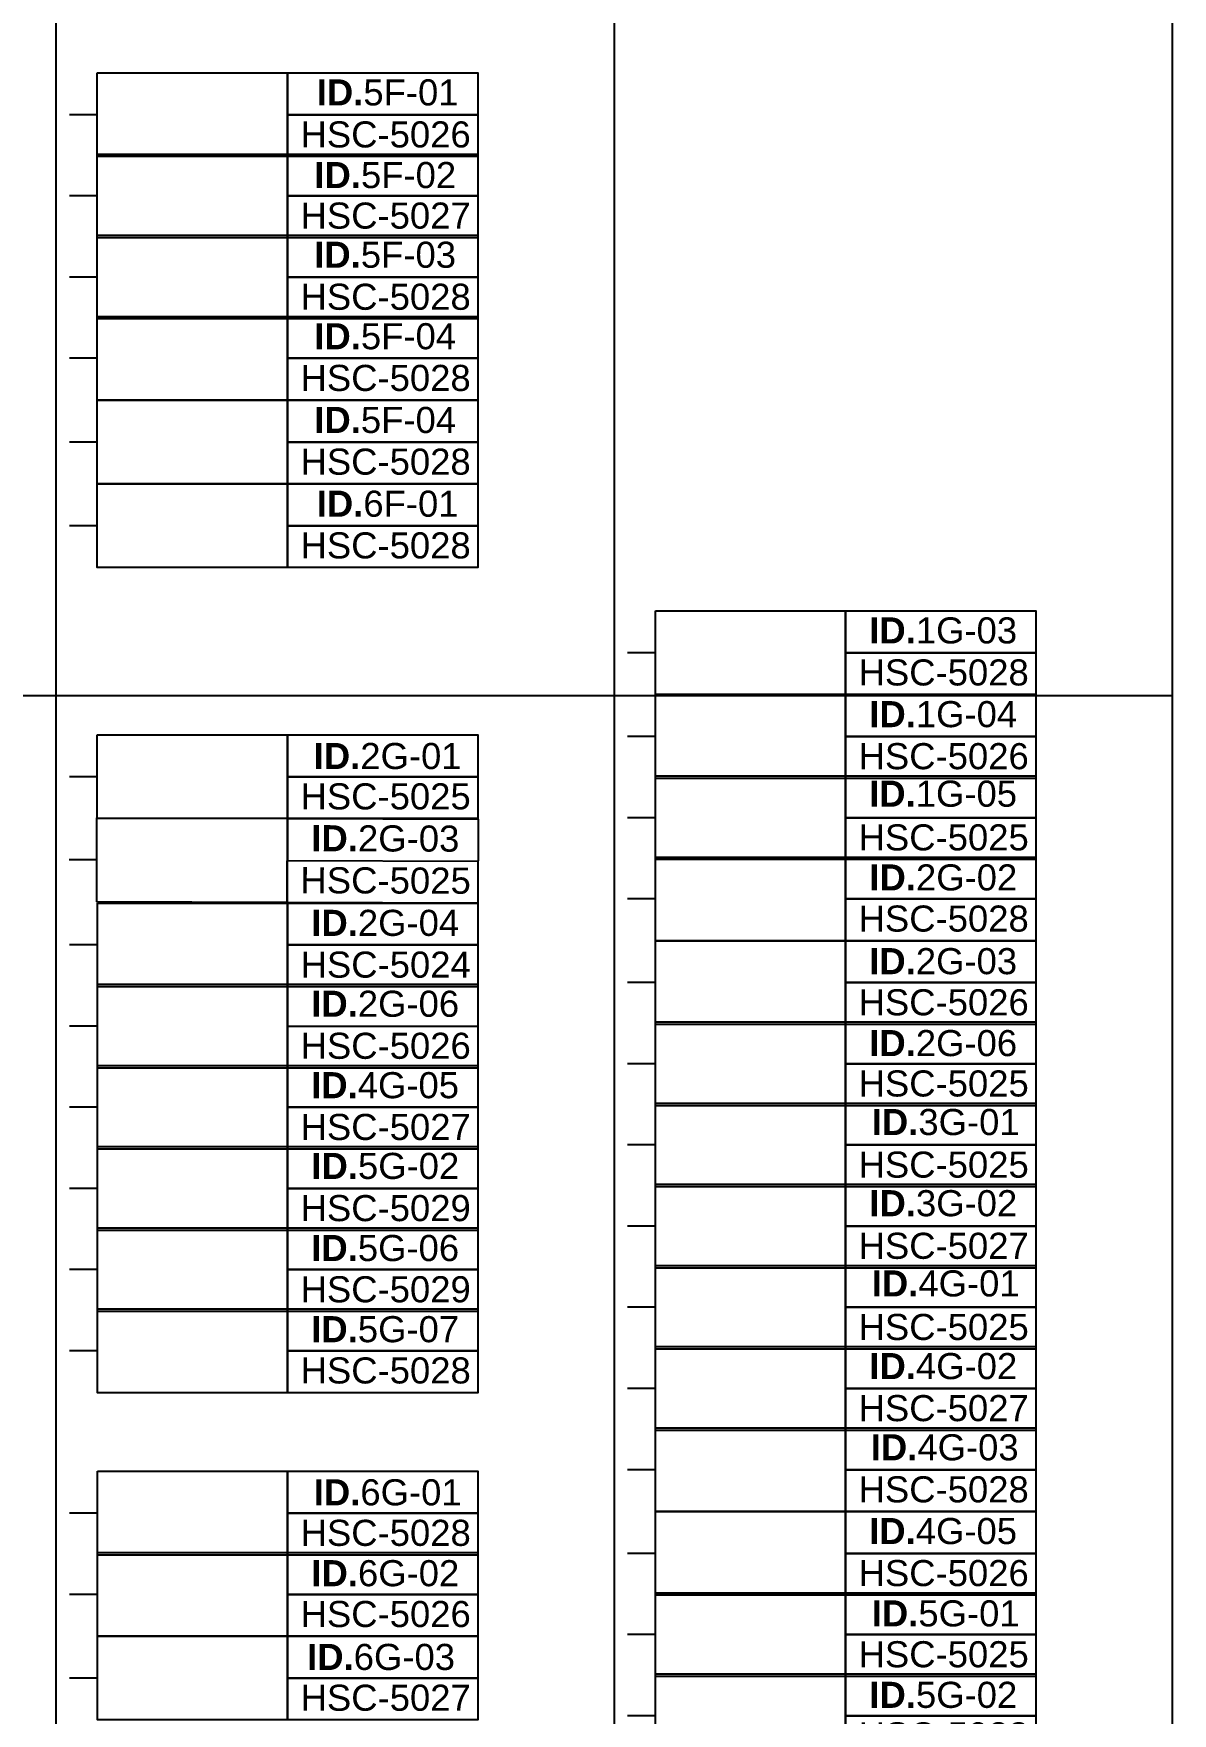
# Model space of a CAD drawing. Header units: metres. Extents: x -325 to 301, y -147 to 149.
# Drawn here: x -118.17 to -97.77, y -34.78 to -4.68 of the extents above; entities that cross this region are included whole.
import ezdxf

# ---------------------------------------------------------------- set-up
doc = ezdxf.new("R2010")
doc.units = ezdxf.units.M
doc.layers.add('1-CM', color=7, linetype='Continuous', lineweight=0)
for name, color, linetype in [('A-KEYPLAN', 7, 'Continuous'), ('A-KEYPLAN DETAILS POINT', 3, 'Continuous'), ('A-KEYPLAN_HATCH', 7, 'Continuous'), ('A_TEXT_2', 7, 'Continuous')]:
    doc.layers.add(name, color=color, linetype=linetype)
doc.layers.add('A-KEYPLAN ID', color=7, linetype='Continuous', true_color=0x7f3f00)
doc.styles.get("Standard").update_dxf_attribs({"font": 'arial.ttf'})

# ---------------------------------------------------------------- blocks, each defined once
blk = doc.blocks.new('5F_1_QAD')
at = {"layer": 'A-KEYPLAN DETAILS POINT'}
blk.add_lwpolyline([(0, 0), (-0.5, 0)], dxfattribs=at)
at = {"layer": 'A-KEYPLAN ID'}
for points in [[(0, 0.75), (3.408, 0.75), (3.408, -0.75), (0, -0.75)], [(3.408, 0.75), (6.816, 0.75), (6.816, 0), (3.408, 0)], [(3.408, 0), (6.816, 0), (6.816, -0.75), (3.408, -0.75)]]:
    blk.add_lwpolyline(points, close=True, dxfattribs=at)
at = {"layer": 'A_TEXT_2', "attachment_point": 1}
for s, insert, char_height in [('\\pi0.17352;{\\fArial|b1|i0|c0|p34;ID.}5F-01', (3.759, 0.635), 0.46757), ('HSC-5026', (3.642, -0.118), 0.4676)]:
    blk.add_mtext_dynamic_manual_height_columns(s, width=2.72351, gutter_width=2.805, heights=[0], dxfattribs=dict(at, insert=insert, char_height=char_height))
blk = doc.blocks.new('5F_2_QAD')
at = {"layer": 'A-KEYPLAN DETAILS POINT'}
blk.add_lwpolyline([(0, 0), (-0.5, 0)], dxfattribs=at)
at = {"layer": 'A-KEYPLAN ID'}
for points in [[(0, 0.75), (3.408, 0.75), (3.408, -0.75), (0, -0.75)], [(3.408, 0.75), (6.816, 0.75), (6.816, 0), (3.408, 0)], [(3.408, 0), (6.816, 0), (6.816, -0.75), (3.408, -0.75)]]:
    blk.add_lwpolyline(points, close=True, dxfattribs=at)
at = {"layer": 'A_TEXT_2', "attachment_point": 1}
for s, width, insert, char_height in [('\\pi0.13079;{\\fArial|b1|i0|c0|p34;ID.}5F-02', 2.72351, (3.759, 0.608), 0.46757), ('HSC-5027', 2.69741, (3.642, -0.118), 0.4676)]:
    blk.add_mtext_dynamic_manual_height_columns(s, width=width, gutter_width=2.805, heights=[0], dxfattribs=dict(at, insert=insert, char_height=char_height))
blk = doc.blocks.new('5F_3_QAD')
at = {"layer": 'A-KEYPLAN DETAILS POINT'}
blk.add_lwpolyline([(0, 0), (-0.5, 0)], dxfattribs=at)
at = {"layer": 'A-KEYPLAN ID'}
for points in [[(0, 0.75), (3.408, 0.75), (3.408, -0.75), (0, -0.75)], [(3.408, 0.75), (6.816, 0.75), (6.816, 0), (3.408, 0)], [(3.408, 0), (6.816, 0), (6.816, -0.75), (3.408, -0.75)]]:
    blk.add_lwpolyline(points, close=True, dxfattribs=at)
at = {"layer": 'A_TEXT_2', "attachment_point": 1}
for s, width, insert, char_height in [('\\pi0.12839;{\\fArial|b1|i0|c0|p34;ID.}5F-03', 2.72351, (3.759, 0.635), 0.46757), ('HSC-5028', 2.69741, (3.642, -0.118), 0.4676)]:
    blk.add_mtext_dynamic_manual_height_columns(s, width=width, gutter_width=2.805, heights=[0], dxfattribs=dict(at, insert=insert, char_height=char_height))
blk = doc.blocks.new('5F_4_QAD')
at = {"layer": 'A-KEYPLAN DETAILS POINT'}
blk.add_lwpolyline([(0, 0), (-0.5, 0)], dxfattribs=at)
at = {"layer": 'A-KEYPLAN ID'}
for points in [[(0, 0.75), (3.408, 0.75), (3.408, -0.75), (0, -0.75)], [(3.408, 0.75), (6.816, 0.75), (6.816, 0), (3.408, 0)], [(3.408, 0), (6.816, 0), (6.816, -0.75), (3.408, -0.75)]]:
    blk.add_lwpolyline(points, close=True, dxfattribs=at)
at = {"layer": 'A_TEXT_2', "attachment_point": 1}
for s, insert, char_height in [('\\pi0.12935;{\\fArial|b1|i0|c0|p34;ID.}5F-04', (3.759, 0.629), 0.46757), ('HSC-5028', (3.642, -0.118), 0.4676)]:
    blk.add_mtext_dynamic_manual_height_columns(s, width=2.72351, gutter_width=2.805, heights=[0], dxfattribs=dict(at, insert=insert, char_height=char_height))
blk = doc.blocks.new('1G_4_TWQ')
at = {"layer": 'A-KEYPLAN DETAILS POINT'}
blk.add_lwpolyline([(0, 0), (-0.5, 0)], dxfattribs=at)
at = {"layer": 'A-KEYPLAN ID'}
for points in [[(0, 0.75), (3.408, 0.75), (3.408, -0.75), (0, -0.75)], [(3.408, 0.75), (6.816, 0.75), (6.816, 0), (3.408, 0)], [(3.408, 0), (6.816, 0), (6.816, -0.75), (3.408, -0.75)]]:
    blk.add_lwpolyline(points, close=True, dxfattribs=at)
at = {"layer": 'A_TEXT_2', "attachment_point": 1}
for s, insert, char_height in [('\\pi0.07481;{\\fArial|b1|i0|c0|p34;ID.}1G-04', (3.759, 0.635), 0.46757), ('HSC-5026', (3.642, -0.118), 0.4676)]:
    blk.add_mtext_dynamic_manual_height_columns(s, width=2.72351, gutter_width=2.805, heights=[0], dxfattribs=dict(at, insert=insert, char_height=char_height))
blk = doc.blocks.new('1G_5_TWQ')
at = {"layer": 'A-KEYPLAN DETAILS POINT'}
blk.add_lwpolyline([(0, 0), (-0.5, 0)], dxfattribs=at)
at = {"layer": 'A-KEYPLAN ID'}
for points in [[(0, 0.75), (3.408, 0.75), (3.408, -0.75), (0, -0.75)], [(3.408, 0.75), (6.816, 0.75), (6.816, 0), (3.408, 0)], [(3.408, 0), (6.816, 0), (6.816, -0.75), (3.408, -0.75)]]:
    blk.add_lwpolyline(points, close=True, dxfattribs=at)
at = {"layer": 'A_TEXT_2', "attachment_point": 1}
for s, insert, char_height in [('\\pi0.0721;{\\fArial|b1|i0|c0|p34;ID.}1G-05', (3.759, 0.665), 0.46757), ('HSC-5025', (3.642, -0.118), 0.4676)]:
    blk.add_mtext_dynamic_manual_height_columns(s, width=2.72351, gutter_width=2.805, heights=[0], dxfattribs=dict(at, insert=insert, char_height=char_height))
blk = doc.blocks.new('2G_1_QAD')
at = {"layer": 'A-KEYPLAN DETAILS POINT'}
blk.add_lwpolyline([(0, 0), (-0.5, 0)], dxfattribs=at)
at = {"layer": 'A-KEYPLAN ID'}
for points in [[(0, 0.75), (3.408, 0.75), (3.408, -0.75), (0, -0.75)], [(3.408, 0.75), (6.816, 0.75), (6.816, 0), (3.408, 0)], [(3.408, 0), (6.816, 0), (6.816, -0.75), (3.408, -0.75)]]:
    blk.add_lwpolyline(points, close=True, dxfattribs=at)
at = {"layer": 'A_TEXT_2', "attachment_point": 1}
for s, insert, char_height in [('\\pi0.11898;{\\fArial|b1|i0|c0|p34;ID.}2G-01', (3.759, 0.605), 0.46757), ('HSC-5025', (3.642, -0.118), 0.4676)]:
    blk.add_mtext_dynamic_manual_height_columns(s, width=2.72351, gutter_width=2.805, heights=[0], dxfattribs=dict(at, insert=insert, char_height=char_height))
blk = doc.blocks.new('2G_6_QAD')
at = {"layer": 'A-KEYPLAN DETAILS POINT'}
blk.add_lwpolyline([(0, 0), (-0.5, 0)], dxfattribs=at)
at = {"layer": 'A-KEYPLAN ID'}
for points in [[(0, 0.75), (3.408, 0.75), (3.408, -0.75), (0, -0.75)], [(3.408, 0.75), (6.816, 0.75), (6.816, -0.75), (3.408, -0.75)], [(3.408, 0), (6.816, 0), (6.816, -0.75), (3.408, -0.75)]]:
    blk.add_lwpolyline(points, close=True, dxfattribs=at)
at = {"layer": 'A_TEXT_2', "attachment_point": 1}
for s, insert, char_height in [('\\pi0.07401;{\\fArial|b1|i0|c0|p34;ID.}2G-06', (3.759, 0.635), 0.46757), ('HSC-5026', (3.642, -0.118), 0.4676)]:
    blk.add_mtext_dynamic_manual_height_columns(s, width=2.72351, gutter_width=2.805, heights=[0], dxfattribs=dict(at, insert=insert, char_height=char_height))
blk = doc.blocks.new('2G_4_QAD')
at = {"layer": 'A-KEYPLAN DETAILS POINT'}
blk.add_lwpolyline([(0, 0), (-0.5, 0)], dxfattribs=at)
at = {"layer": 'A-KEYPLAN ID'}
for points in [[(0, 0.75), (3.408, 0.75), (3.408, -0.75), (0, -0.75)], [(3.408, 0.75), (6.816, 0.75), (6.816, 0), (3.408, 0)], [(3.408, 0), (6.816, 0), (6.816, -0.75), (3.408, -0.75)]]:
    blk.add_lwpolyline(points, close=True, dxfattribs=at)
at = {"layer": 'A_TEXT_2', "attachment_point": 1}
for s, insert, char_height in [('\\pi0.07481;{\\fArial|b1|i0|c0|p34;ID.}2G-04', (3.759, 0.63), 0.46757), ('HSC-5024', (3.642, -0.118), 0.4676)]:
    blk.add_mtext_dynamic_manual_height_columns(s, width=2.72351, gutter_width=2.805, heights=[0], dxfattribs=dict(at, insert=insert, char_height=char_height))
blk = doc.blocks.new('2G_03_TWQ')
at = {"layer": 'A-KEYPLAN DETAILS POINT'}
blk.add_lwpolyline([(0, 0), (-0.5, 0)], dxfattribs=at)
at = {"layer": 'A-KEYPLAN ID'}
for points in [[(0, 0.75), (3.408, 0.75), (3.408, -0.75), (0, -0.75)], [(3.408, 0.75), (6.816, 0.75), (6.816, 0), (3.408, 0)], [(3.408, 0), (6.816, 0), (6.816, -0.75), (3.408, -0.75)]]:
    blk.add_lwpolyline(points, close=True, dxfattribs=at)
at = {"layer": 'A_TEXT_2', "attachment_point": 1}
for s, insert, char_height in [('\\pi0.07385;{\\fArial|b1|i0|c0|p34;ID.}2G-03', (3.759, 0.619), 0.46757), ('HSC-5026', (3.642, -0.118), 0.4676)]:
    blk.add_mtext_dynamic_manual_height_columns(s, width=2.72351, gutter_width=2.805, heights=[0], dxfattribs=dict(at, insert=insert, char_height=char_height))
blk = doc.blocks.new('2G_6_TWQ')
at = {"layer": 'A-KEYPLAN DETAILS POINT'}
blk.add_lwpolyline([(0, 0), (-0.5, 0)], dxfattribs=at)
at = {"layer": 'A-KEYPLAN ID'}
for points in [[(0, 0.75), (3.408, 0.75), (3.408, -0.75), (0, -0.75)], [(3.408, 0.75), (6.816, 0.75), (6.816, 0), (3.408, 0)], [(3.408, 0), (6.816, 0), (6.816, -0.75), (3.408, -0.75)]]:
    blk.add_lwpolyline(points, close=True, dxfattribs=at)
at = {"layer": 'A_TEXT_2', "attachment_point": 1}
for s, insert, char_height in [('\\pi0.07401;{\\fArial|b1|i0|c0|p34;ID.}2G-06', (3.759, 0.605), 0.46757), ('HSC-5025', (3.642, -0.118), 0.4676)]:
    blk.add_mtext_dynamic_manual_height_columns(s, width=2.72351, gutter_width=2.805, heights=[0], dxfattribs=dict(at, insert=insert, char_height=char_height))
blk = doc.blocks.new('3G_1_TWQ')
at = {"layer": 'A-KEYPLAN DETAILS POINT'}
blk.add_lwpolyline([(0, 0), (-0.5, 0)], dxfattribs=at)
at = {"layer": 'A-KEYPLAN ID'}
for points in [[(0, 0.75), (3.408, 0.75), (3.408, -0.75), (0, -0.75)], [(3.408, 0.75), (6.816, 0.75), (6.816, 0), (3.408, 0)], [(3.408, 0), (6.816, 0), (6.816, -0.75), (3.408, -0.75)]]:
    blk.add_lwpolyline(points, close=True, dxfattribs=at)
at = {"layer": 'A_TEXT_2', "attachment_point": 1}
for s, insert, char_height in [('\\pi0.11898;{\\fArial|b1|i0|c0|p34;ID.}3G-01', (3.759, 0.645), 0.46757), ('HSC-5025', (3.642, -0.118), 0.4676)]:
    blk.add_mtext_dynamic_manual_height_columns(s, width=2.72351, gutter_width=2.805, heights=[0], dxfattribs=dict(at, insert=insert, char_height=char_height))
blk = doc.blocks.new('4G_5_QAD')
at = {"layer": 'A-KEYPLAN DETAILS POINT'}
blk.add_lwpolyline([(0, 0), (-0.5, 0)], dxfattribs=at)
at = {"layer": 'A-KEYPLAN ID'}
for points in [[(0, 0.75), (3.408, 0.75), (3.408, -0.75), (0, -0.75)], [(3.408, 0.75), (6.816, 0.75), (6.816, 0), (3.408, 0)], [(3.408, 0), (6.816, 0), (6.816, -0.75), (3.408, -0.75)]]:
    blk.add_lwpolyline(points, close=True, dxfattribs=at)
at = {"layer": 'A_TEXT_2', "attachment_point": 1}
for s, insert, char_height in [('\\pi0.0721;{\\fArial|b1|i0|c0|p34;ID.}4G-05', (3.759, 0.63), 0.46757), ('HSC-5027', (3.642, -0.118), 0.4676)]:
    blk.add_mtext_dynamic_manual_height_columns(s, width=2.72351, gutter_width=2.805, heights=[0], dxfattribs=dict(at, insert=insert, char_height=char_height))
blk = doc.blocks.new('4G_1_TWQ')
at = {"layer": 'A-KEYPLAN DETAILS POINT'}
blk.add_lwpolyline([(0, 0), (-0.5, 0)], dxfattribs=at)
at = {"layer": 'A-KEYPLAN ID'}
for points in [[(0, 0.75), (3.408, 0.75), (3.408, -0.75), (0, -0.75)], [(3.408, 0.75), (6.816, 0.75), (6.816, 0), (3.408, 0)], [(3.408, 0), (6.816, 0), (6.816, -0.75), (3.408, -0.75)]]:
    blk.add_lwpolyline(points, close=True, dxfattribs=at)
at = {"layer": 'A_TEXT_2', "attachment_point": 1}
for s, insert, char_height in [('\\pi0.11898;{\\fArial|b1|i0|c0|p34;ID.}4G-01', (3.759, 0.662), 0.46757), ('HSC-5025', (3.642, -0.118), 0.4676)]:
    blk.add_mtext_dynamic_manual_height_columns(s, width=2.72351, gutter_width=2.805, heights=[0], dxfattribs=dict(at, insert=insert, char_height=char_height))
blk = doc.blocks.new('4G_5_TWQ')
at = {"layer": 'A-KEYPLAN DETAILS POINT'}
blk.add_lwpolyline([(0, 0), (-0.5, 0)], dxfattribs=at)
at = {"layer": 'A-KEYPLAN ID'}
for points in [[(0, 0.75), (3.408, 0.75), (3.408, -0.75), (0, -0.75)], [(3.408, 0.75), (6.816, 0.75), (6.816, 0), (3.408, 0)], [(3.408, 0), (6.816, 0), (6.816, -0.75), (3.408, -0.75)]]:
    blk.add_lwpolyline(points, close=True, dxfattribs=at)
at = {"layer": 'A_TEXT_2', "attachment_point": 1}
for s, insert, char_height in [('\\pi0.0721;{\\fArial|b1|i0|c0|p34;ID.}4G-05', (3.759, 0.635), 0.46757), ('HSC-5026', (3.642, -0.118), 0.4676)]:
    blk.add_mtext_dynamic_manual_height_columns(s, width=2.72351, gutter_width=2.805, heights=[0], dxfattribs=dict(at, insert=insert, char_height=char_height))
blk = doc.blocks.new('4G_2_TWQ')
at = {"layer": 'A-KEYPLAN DETAILS POINT'}
blk.add_lwpolyline([(0, 0), (-0.5, 0)], dxfattribs=at)
at = {"layer": 'A-KEYPLAN ID'}
for points in [[(0, 0.75), (3.408, 0.75), (3.408, -0.75), (0, -0.75)], [(3.408, 0.75), (6.816, 0.75), (6.816, 0), (3.408, 0)], [(3.408, 0), (6.816, 0), (6.816, -0.75), (3.408, -0.75)]]:
    blk.add_lwpolyline(points, close=True, dxfattribs=at)
at = {"layer": 'A_TEXT_2', "attachment_point": 1}
for s, insert, char_height in [('\\pi0.07625;{\\fArial|b1|i0|c0|p34;ID.}4G-02', (3.759, 0.635), 0.46757), ('HSC-5027', (3.642, -0.118), 0.4676)]:
    blk.add_mtext_dynamic_manual_height_columns(s, width=2.72351, gutter_width=2.805, heights=[0], dxfattribs=dict(at, insert=insert, char_height=char_height))
blk = doc.blocks.new('5G_2_QAD')
at = {"layer": 'A-KEYPLAN DETAILS POINT'}
blk.add_lwpolyline([(0, 0), (-0.5, 0)], dxfattribs=at)
at = {"layer": 'A-KEYPLAN ID'}
for points in [[(0, 0.75), (3.408, 0.75), (3.408, -0.75), (0, -0.75)], [(3.408, 0.75), (6.816, 0.75), (6.816, 0), (3.408, 0)], [(3.408, 0), (6.816, 0), (6.816, -0.75), (3.408, -0.75)]]:
    blk.add_lwpolyline(points, close=True, dxfattribs=at)
at = {"layer": 'A_TEXT_2', "attachment_point": 1}
for s, insert, char_height in [('\\pi0.07625;{\\fArial|b1|i0|c0|p34;ID.}5G-02', (3.759, 0.638), 0.46757), ('HSC-5029', (3.642, -0.118), 0.4676)]:
    blk.add_mtext_dynamic_manual_height_columns(s, width=2.72351, gutter_width=2.805, heights=[0], dxfattribs=dict(at, insert=insert, char_height=char_height))
blk = doc.blocks.new('5G_6_QAD')
at = {"layer": 'A-KEYPLAN DETAILS POINT'}
blk.add_lwpolyline([(0, 0), (-0.5, 0)], dxfattribs=at)
at = {"layer": 'A-KEYPLAN ID'}
for points in [[(0, 0.75), (3.408, 0.75), (3.408, -0.75), (0, -0.75)], [(3.408, 0.75), (6.816, 0.75), (6.816, 0), (3.408, 0)], [(3.408, 0), (6.816, 0), (6.816, -0.75), (3.408, -0.75)]]:
    blk.add_lwpolyline(points, close=True, dxfattribs=at)
at = {"layer": 'A_TEXT_2', "attachment_point": 1}
for s, insert, char_height in [('\\pi0.07401;{\\fArial|b1|i0|c0|p34;ID.}5G-06', (3.759, 0.621), 0.46757), ('HSC-5029', (3.642, -0.118), 0.4676)]:
    blk.add_mtext_dynamic_manual_height_columns(s, width=2.72351, gutter_width=2.805, heights=[0], dxfattribs=dict(at, insert=insert, char_height=char_height))
blk = doc.blocks.new('5G_2_TWQ')
at = {"layer": 'A-KEYPLAN DETAILS POINT'}
blk.add_lwpolyline([(0, 0), (-0.5, 0)], dxfattribs=at)
at = {"layer": 'A-KEYPLAN ID'}
for points in [[(0, 0.75), (3.408, 0.75), (3.408, -0.75), (0, -0.75)], [(3.408, 0.75), (6.816, 0.75), (6.816, 0), (3.408, 0)], [(3.408, 0), (6.816, 0), (6.816, -0.75), (3.408, -0.75)]]:
    blk.add_lwpolyline(points, close=True, dxfattribs=at)
at = {"layer": 'A_TEXT_2', "attachment_point": 1}
for s, insert, char_height in [('\\pi0.07625;{\\fArial|b1|i0|c0|p34;ID.}5G-02', (3.759, 0.609), 0.46757), ('HSC-5028', (3.642, -0.118), 0.4676)]:
    blk.add_mtext_dynamic_manual_height_columns(s, width=2.72351, gutter_width=2.805, heights=[0], dxfattribs=dict(at, insert=insert, char_height=char_height))
blk = doc.blocks.new('5G_1_TWQ')
at = {"layer": 'A-KEYPLAN DETAILS POINT'}
blk.add_lwpolyline([(0, 0), (-0.5, 0)], dxfattribs=at)
at = {"layer": 'A-KEYPLAN ID'}
for points in [[(0, 0.75), (3.408, 0.75), (3.408, -0.75), (0, -0.75)], [(3.408, 0.75), (6.816, 0.75), (6.816, 0), (3.408, 0)], [(3.408, 0), (6.816, 0), (6.816, -0.75), (3.408, -0.75)]]:
    blk.add_lwpolyline(points, close=True, dxfattribs=at)
at = {"layer": 'A_TEXT_2', "attachment_point": 1}
for s, insert, char_height in [('\\pi0.11898;{\\fArial|b1|i0|c0|p34;ID.}5G-01', (3.759, 0.614), 0.46757), ('HSC-5025', (3.642, -0.118), 0.4676)]:
    blk.add_mtext_dynamic_manual_height_columns(s, width=2.72351, gutter_width=2.805, heights=[0], dxfattribs=dict(at, insert=insert, char_height=char_height))
blk = doc.blocks.new('6G_1_QAD')
at = {"layer": 'A-KEYPLAN DETAILS POINT'}
blk.add_lwpolyline([(0, 0), (-0.5, 0)], dxfattribs=at)
at = {"layer": 'A-KEYPLAN ID'}
for points in [[(0, 0.75), (3.408, 0.75), (3.408, -0.75), (0, -0.75)], [(3.408, 0.75), (6.816, 0.75), (6.816, 0), (3.408, 0)], [(3.408, 0), (6.816, 0), (6.816, -0.75), (3.408, -0.75)]]:
    blk.add_lwpolyline(points, close=True, dxfattribs=at)
at = {"layer": 'A_TEXT_2', "attachment_point": 1}
for s, insert, char_height in [('\\pi0.11898;{\\fArial|b1|i0|c0|p34;ID.}6G-01', (3.759, 0.608), 0.46757), ('HSC-5028', (3.642, -0.118), 0.4676)]:
    blk.add_mtext_dynamic_manual_height_columns(s, width=2.72351, gutter_width=2.805, heights=[0], dxfattribs=dict(at, insert=insert, char_height=char_height))
blk = doc.blocks.new('6G_2_QAD')
at = {"layer": 'A-KEYPLAN DETAILS POINT'}
blk.add_lwpolyline([(0, 0), (-0.5, 0)], dxfattribs=at)
at = {"layer": 'A-KEYPLAN ID'}
for points in [[(0, 0.75), (3.408, 0.75), (3.408, -0.75), (0, -0.75)], [(3.408, 0.75), (6.816, 0.75), (6.816, 0), (3.408, 0)], [(3.408, 0), (6.816, 0), (6.816, -0.75), (3.408, -0.75)]]:
    blk.add_lwpolyline(points, close=True, dxfattribs=at)
at = {"layer": 'A_TEXT_2', "attachment_point": 1}
for s, insert, char_height in [('\\pi0.07625;{\\fArial|b1|i0|c0|p34;ID.}6G-02', (3.759, 0.613), 0.46757), ('HSC-5026', (3.642, -0.118), 0.4676)]:
    blk.add_mtext_dynamic_manual_height_columns(s, width=2.72351, gutter_width=2.805, heights=[0], dxfattribs=dict(at, insert=insert, char_height=char_height))
blk = doc.blocks.new('2G_3_QAD')
at = {"layer": 'A-KEYPLAN DETAILS POINT'}
blk.add_lwpolyline([(0.00001, 0), (-0.00186, -0.00001)], dxfattribs=at)
at = {"layer": 'A-KEYPLAN ID'}
for points in [[(0, 0.00281), (0.01278, 0.00281), (0.01278, -0.00281), (0, -0.00281)], [(0.01278, 0.00281), (0.02556, 0.00281), (0.02556, -0.00281), (0.01278, -0.00281)], [(0.01278, 0), (0.02556, 0), (0.02556, -0.00281), (0.01278, -0.00281)]]:
    blk.add_lwpolyline(points, close=True, dxfattribs=at)
at = {"layer": 'A_TEXT_2', "attachment_point": 1}
for s, insert, char_height in [('\\pi0.00028;{\\fArial|b1|i0|c0|p34;ID.}2G-03', (0.0141, 0.00238), 0.0017534), ('HSC-5025', (0.01366, -0.00044), 0.001753)]:
    blk.add_mtext_dynamic_manual_height_columns(s, width=0.0102132, gutter_width=0.01052, heights=[0], dxfattribs=dict(at, insert=insert, char_height=char_height))
blk = doc.blocks.new('6G_3_QAD')
at = {"layer": 'A-KEYPLAN DETAILS POINT'}
blk.add_lwpolyline([(0.5, 0), (0, 0)], dxfattribs=at)
at = {"layer": 'A-KEYPLAN ID'}
for points in [[(0.5, 0.75), (3.908, 0.75), (3.908, -0.75), (0.5, -0.75)], [(3.908, 0.75), (7.316, 0.75), (7.316, 0), (3.908, 0)], [(3.908, 0), (7.316, 0), (7.316, -0.75), (3.908, -0.75)]]:
    blk.add_lwpolyline(points, close=True, dxfattribs=at)
at = {"layer": 'A_TEXT_2', "attachment_point": 1}
for s, insert, char_height in [('{\\fArial|b1|i0|c0|p34;ID.}6G-03', (4.259, 0.613), 0.46757), ('HSC-5027', (4.142, -0.118), 0.4676)]:
    blk.add_mtext_dynamic_manual_height_columns(s, width=2.72351, gutter_width=2.805, heights=[0], dxfattribs=dict(at, insert=insert, char_height=char_height))
blk = doc.blocks.new('6F_1_QAD')
at = {"layer": 'A-KEYPLAN DETAILS POINT'}
blk.add_lwpolyline([(0.5, 0), (0, 0)], dxfattribs=at)
at = {"layer": 'A-KEYPLAN ID'}
for points in [[(0.5, 0.75), (3.908, 0.75), (3.908, -0.75), (0.5, -0.75)], [(3.908, 0.75), (7.316, 0.75), (7.316, 0), (3.908, 0)], [(3.908, 0), (7.316, 0), (7.316, -0.75), (3.908, -0.75)]]:
    blk.add_lwpolyline(points, close=True, dxfattribs=at)
at = {"layer": 'A_TEXT_2', "attachment_point": 1}
for s, insert, char_height in [('\\pi0.17352;{\\fArial|b1|i0|c0|p34;ID.}6F-01', (4.259, 0.629), 0.46757), ('HSC-5028', (4.142, -0.118), 0.4676)]:
    blk.add_mtext_dynamic_manual_height_columns(s, width=2.72351, gutter_width=2.805, heights=[0], dxfattribs=dict(at, insert=insert, char_height=char_height))
blk = doc.blocks.new('5G_7_QAD')
at = {"layer": 'A-KEYPLAN DETAILS POINT'}
blk.add_lwpolyline([(0.5, 0), (0, 0)], dxfattribs=at)
at = {"layer": 'A-KEYPLAN ID'}
for points in [[(0.5, 0.75), (3.908, 0.75), (3.908, -0.75), (0.5, -0.75)], [(3.908, 0.75), (7.316, 0.75), (7.316, 0), (3.908, 0)], [(3.908, 0), (7.316, 0), (7.316, -0.75), (3.908, -0.75)]]:
    blk.add_lwpolyline(points, close=True, dxfattribs=at)
at = {"layer": 'A_TEXT_2', "attachment_point": 1}
for s, insert, char_height in [('\\pi0.07385;{\\fArial|b1|i0|c0|p34;ID.}5G-07', (4.259, 0.621), 0.46757), ('HSC-5028', (4.142, -0.118), 0.4676)]:
    blk.add_mtext_dynamic_manual_height_columns(s, width=2.72351, gutter_width=2.805, heights=[0], dxfattribs=dict(at, insert=insert, char_height=char_height))
blk = doc.blocks.new('3G_2_TWQ')
at = {"layer": 'A-KEYPLAN DETAILS POINT'}
blk.add_lwpolyline([(0, 0), (-0.5, 0)], dxfattribs=at)
at = {"layer": 'A-KEYPLAN ID'}
for points in [[(0, 0.75), (3.408, 0.75), (3.408, -0.75), (0, -0.75)], [(3.408, 0.75), (6.816, 0.75), (6.816, 0), (3.408, 0)], [(3.408, 0), (6.816, 0), (6.816, -0.75), (3.408, -0.75)]]:
    blk.add_lwpolyline(points, close=True, dxfattribs=at)
at = {"layer": 'A_TEXT_2', "attachment_point": 1}
for s, insert, char_height in [('\\pi0.07625;{\\fArial|b1|i0|c0|p34;ID.}3G-02', (3.759, 0.645), 0.46757), ('HSC-5027', (3.642, -0.118), 0.4676)]:
    blk.add_mtext_dynamic_manual_height_columns(s, width=2.72351, gutter_width=2.805, heights=[0], dxfattribs=dict(at, insert=insert, char_height=char_height))
blk = doc.blocks.new('1G_3_TWQ')
at = {"layer": 'A-KEYPLAN DETAILS POINT'}
blk.add_lwpolyline([(0.5, 0), (0, 0)], dxfattribs=at)
at = {"layer": 'A-KEYPLAN ID'}
for points in [[(0.5, 0.75), (3.908, 0.75), (3.908, -0.75), (0.5, -0.75)], [(3.908, 0.75), (7.316, 0.75), (7.316, 0), (3.908, 0)], [(3.908, 0), (7.316, 0), (7.316, -0.75), (3.908, -0.75)]]:
    blk.add_lwpolyline(points, close=True, dxfattribs=at)
at = {"layer": 'A_TEXT_2', "attachment_point": 1}
for s, insert, char_height in [('\\pi0.07385;{\\fArial|b1|i0|c0|p34;ID.}1G-03', (4.259, 0.635), 0.46757), ('HSC-5028', (4.142, -0.118), 0.4676)]:
    blk.add_mtext_dynamic_manual_height_columns(s, width=2.72351, gutter_width=2.805, heights=[0], dxfattribs=dict(at, insert=insert, char_height=char_height))
blk = doc.blocks.new('2G_2_TWQ')
at = {"layer": 'A-KEYPLAN DETAILS POINT'}
blk.add_lwpolyline([(0.5, 0), (0, 0)], dxfattribs=at)
at = {"layer": 'A-KEYPLAN ID'}
for points in [[(0.5, 0.75), (3.908, 0.75), (3.908, -0.75), (0.5, -0.75)], [(3.908, 0.75), (7.316, 0.75), (7.316, 0), (3.908, 0)], [(3.908, 0), (7.316, 0), (7.316, -0.75), (3.908, -0.75)]]:
    blk.add_lwpolyline(points, close=True, dxfattribs=at)
at = {"layer": 'A_TEXT_2', "attachment_point": 1}
for s, insert, char_height in [('\\pi0.07625;{\\fArial|b1|i0|c0|p34;ID.}2G-02', (4.259, 0.619), 0.46757), ('HSC-5028', (4.142, -0.118), 0.4676)]:
    blk.add_mtext_dynamic_manual_height_columns(s, width=2.72351, gutter_width=2.805, heights=[0], dxfattribs=dict(at, insert=insert, char_height=char_height))
blk = doc.blocks.new('4G_3_TWQ')
at = {"layer": 'A-KEYPLAN DETAILS POINT'}
blk.add_lwpolyline([(0.5, 0), (0, 0)], dxfattribs=at)
at = {"layer": 'A-KEYPLAN ID'}
for points in [[(0.5, 0.75), (3.908, 0.75), (3.908, -0.75), (0.5, -0.75)], [(3.908, 0.75), (7.316, 0.75), (7.316, 0), (3.908, 0)], [(3.908, 0), (7.316, 0), (7.316, -0.75), (3.908, -0.75)]]:
    blk.add_lwpolyline(points, close=True, dxfattribs=at)
at = {"layer": 'A_TEXT_2', "attachment_point": 1}
for s, insert, char_height in [('{\\fArial|b1|i0|c0|p34;ID.}4G-03', (4.36, 0.635), 0.46757), ('HSC-5028', (4.142, -0.118), 0.4676)]:
    blk.add_mtext_dynamic_manual_height_columns(s, width=2.72351, gutter_width=2.805, heights=[0], dxfattribs=dict(at, insert=insert, char_height=char_height))

msp = doc.modelspace()

# ---------------------------------------------------------------- linework, layer by layer
at = {"layer": 'A-KEYPLAN_HATCH'}
for points in [[(-117.766, -6.543), (-117.766, 33.457)], [(-107.766, -6.543), (-107.766, 33.457)], [(-97.766, -6.543), (-97.766, 33.457)], [(-117.766, -56.543), (-117.766, -6.543)], [(-107.766, -56.543), (-107.766, -6.543)], [(-97.766, -56.543), (-97.766, -6.543)], [(-137.766, -16.543), (-97.766, -16.543)]]:
    msp.add_lwpolyline(points, dxfattribs=at)

# ---------------------------------------------------------------- block references
at = {"layer": '1-CM'}
for name, p in [('2G_2_TWQ', (-107.531, -20.186)), ('6G_3_QAD', (-117.53, -34.144))]:
    msp.add_blockref(name, p, dxfattribs=at)
at = {"layer": 'A-KEYPLAN', "xscale": 267.1168160038349, "yscale": 267.1168160038349, "zscale": 267.1168160038349, "rotation": 359.8146358579672}
msp.add_blockref('2G_3_QAD', (-117.039, -19.487), dxfattribs=at)
at = {"layer": 'A-KEYPLAN_HATCH'}
for name, p in [('5F_1_QAD', (-117.031, -6.139)), ('5F_2_QAD', (-117.031, -7.593)), ('5F_3_QAD', (-117.031, -9.047)), ('5F_4_QAD', (-117.031, -10.501)), ('5F_4_QAD', (-117.031, -12.001)), ('6F_1_QAD', (-117.531, -13.501)), ('1G_3_TWQ', (-107.531, -15.777)), ('1G_4_TWQ', (-107.031, -17.277)), ('2G_1_QAD', (-117.031, -17.997)), ('1G_5_TWQ', (-107.031, -18.732)), ('2G_4_QAD', (-117.03, -21.011)), ('2G_03_TWQ', (-107.031, -21.686)), ('2G_6_QAD', (-117.03, -22.465)), ('2G_6_TWQ', (-107.031, -23.14)), ('4G_5_QAD', (-117.03, -23.919)), ('3G_1_TWQ', (-107.031, -24.594)), ('5G_2_QAD', (-117.03, -25.373)), ('3G_2_TWQ', (-107.031, -26.048)), ('5G_6_QAD', (-117.03, -26.827)), ('4G_1_TWQ', (-107.031, -27.502)), ('5G_7_QAD', (-117.53, -28.281)), ('4G_2_TWQ', (-107.031, -28.956)), ('4G_3_TWQ', (-107.531, -30.411)), ('6G_1_QAD', (-117.03, -31.19)), ('4G_5_TWQ', (-107.031, -31.911)), ('6G_2_QAD', (-117.03, -32.644)), ('5G_1_TWQ', (-107.031, -33.365)), ('5G_2_TWQ', (-107.031, -34.819))]:
    msp.add_blockref(name, p, dxfattribs=at)

doc.saveas('drawing.dxf')
